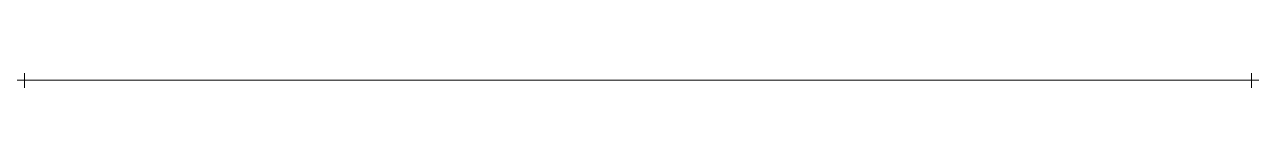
# Model space of a CAD drawing. Header units: centimetres. Extents: x 55.4 to 55.6, y 15 to 15.
import ezdxf

# ---------------------------------------------------------------- set-up
doc = ezdxf.new("R2010")
doc.units = ezdxf.units.CM
doc.header["$PDMODE"] = 34
doc.linetypes.add('ACAD_ISO10W100', pattern=[18, 12, -3, 0, -3])
doc.layers.add('linii de ajutor', color=131, linetype='ACAD_ISO10W100', lineweight=20)

msp = doc.modelspace()

# ---------------------------------------------------------------- linework, layer by layer
at = {"layer": 'linii de ajutor', "extrusion": (1, 0, 0)}
msp.add_point((55.4, 15), dxfattribs=at)
at = {"layer": 'linii de ajutor'}
msp.add_point((55.6, 15), dxfattribs=at)

doc.saveas('drawing.dxf')
